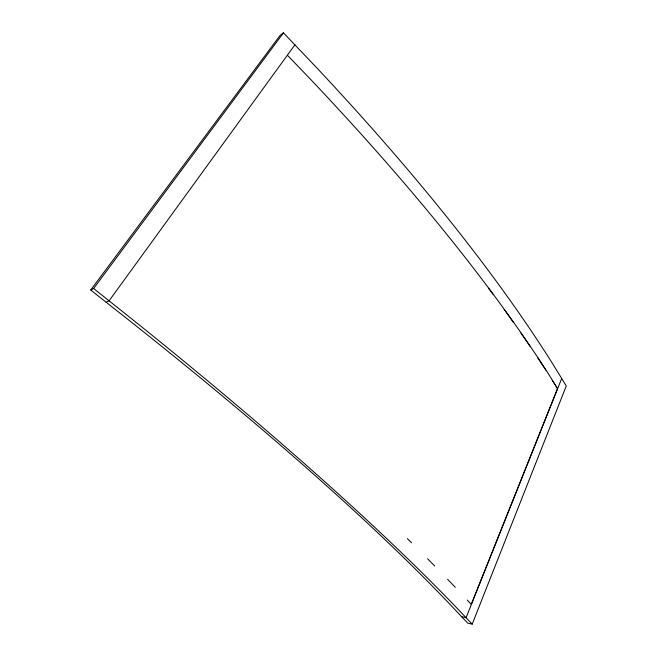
<?xml version="1.0" encoding="UTF-8"?>
<svg xmlns="http://www.w3.org/2000/svg" width="657" height="657" viewBox="0 0 657 657"><rect width="100%" height="100%" fill="white"/><g stroke="black" fill="none" stroke-linecap="round" stroke-linejoin="round"><path stroke-width="0.99" d="M472.211 624.15L566.268 385.955L552.176 363.001A1292.524 343.734 37.4 0 0 317.61 68.739L283.471 32.85L280.12 35.363L90.732 290.008L106.105 302.245A1344.477 201.272 33 0 1 461.559 616.668L467.71 623.099L472.211 624.15L453.289 604.268A1547.268 215.143 33.1 0 0 139.645 325.215L93.631 288.513L90.732 290.008M552.315 380.304A1289.001 337.213 37.2 0 1 557.514 388.615L471.25 604.399A1514.204 221.918 33.3 0 0 467.209 600.038M561.694 378.498L466.084 617.711L461.559 616.668M294.894 44.857L109.078 300.832L106.105 302.245M93.631 288.513L283.471 32.85M557.514 388.615L548.004 373.184A1302.379 339.02 37.3 0 0 310.391 79.144L287.38 55.213M488.553 288.283A1289.001 337.213 37.2 0 1 493.35 294.714M504.116 309.39A1289.001 337.213 37.2 0 1 513.372 322.3M520.985 333.132A1289.001 337.213 37.2 0 1 530.068 346.362M537.533 357.482A1289.001 337.213 37.2 0 1 545.819 370.137M407.381 538.65A1514.204 221.918 33.3 0 1 411.528 542.748M427.625 558.82A1514.204 221.918 33.3 0 1 434.712 566.014M447.614 579.302A1514.204 221.918 33.3 0 1 455.293 587.333"/></g></svg>
